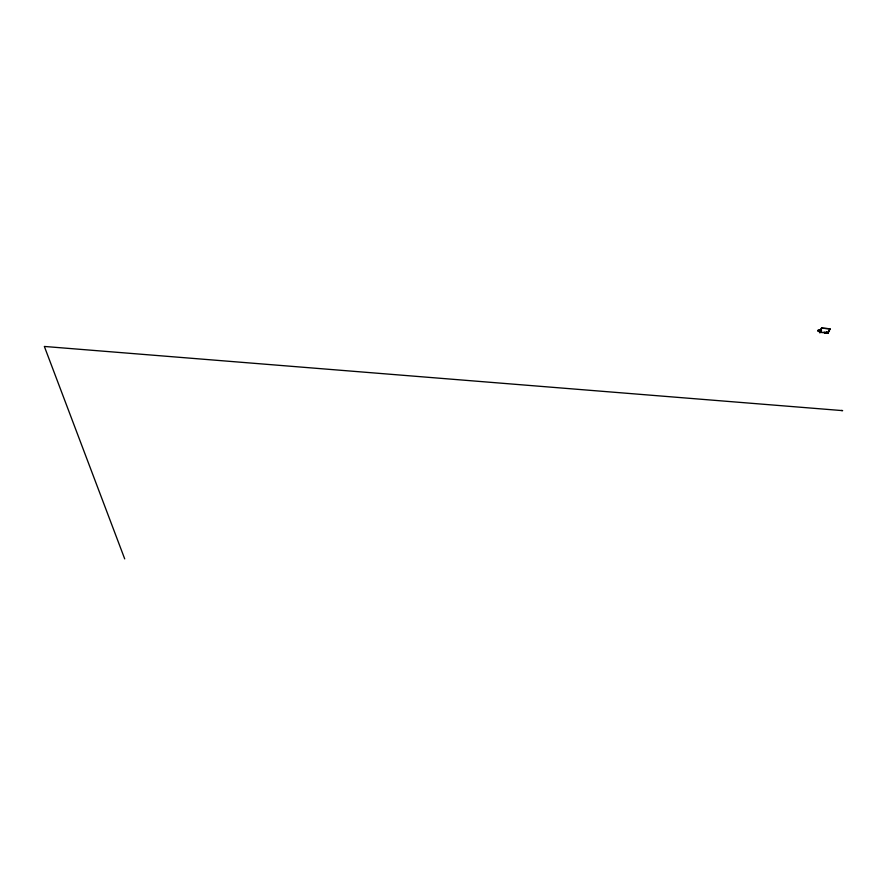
<?xml version="1.0" encoding="UTF-8"?>
<svg xmlns="http://www.w3.org/2000/svg" width="887" height="887" viewBox="0 0 887 887"><rect width="100%" height="100%" fill="white"/><g stroke="black" fill="none" stroke-linecap="round" stroke-linejoin="round"><path stroke-width="1.33" d="M819.677 332.037C821.018 333.955 817.814 330.685 821.595 328.146M819.499 332.714L821.628 328.512M820.586 331.96L819.776 331.55L819.821 332.148M819.643 331.827L820.752 332.226M829.955 328.811L821.539 328.112L829.955 328.811L827.937 333.102L824.744 332.869L828.192 332.725M825.897 332.57L826.041 333.179L826.329 332.403M825.952 333.179L826.44 332.181L827.416 332.303M827.959 332.536L828.547 331.583M829.988 329.243L828.07 333.013L819.688 332.337M817.991 330.773L820.575 330.474L818.002 330.851L821.717 331.15M841.408 410.459L842.65 410.626L44.35 346.451L124.712 558.888M820.298 330.685L817.958 330.33L817.991 330.962L820.32 331.15L820.287 330.529L817.947 330.363L820.542 330.108M828.07 332.315L828.081 332.947M827.937 333.102L826.13 332.315M823.668 332.226L828.037 332.57M819.466 332.27L820.619 332.503M824.699 332.27L824.744 332.869"/></g></svg>
